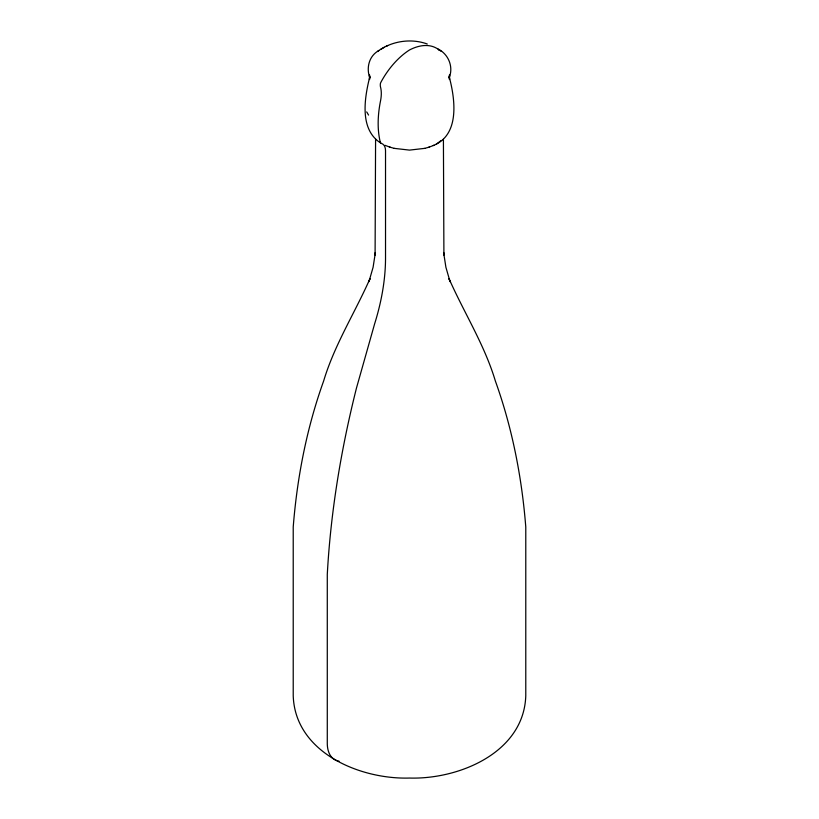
<?xml version="1.0" encoding="UTF-8"?>
<svg xmlns="http://www.w3.org/2000/svg" width="819" height="819" viewBox="0 0 819 819"><rect width="100%" height="100%" fill="white"/><g stroke="black" fill="none" stroke-linecap="round" stroke-linejoin="round"><path stroke-width="1.23" d="M369.738 77.529L369.502 79.535L369.502 74.918L369.85 77.928C366.052 67.905 369.021 55.743 379.033 50.471M369.85 76.525C364.506 97.768 358.988 129.904 381.275 143.366A14.855 8.579 -60 0 1 385.524 150.655L385.524 258.886A180.385 104.146 -60 0 1 374.652 323.751L356.47 388.063A805.671 465.151 -60 0 0 327.283 574.467L327.283 743.222A35.944 20.751 -60 0 0 339.046 761.189M439.015 142.271L440.817 140.714M380.978 49.191L384.357 47.267M377.508 51.484C391.554 41.042 410.79 38.043 427.272 44.001M437.213 143.417L438.851 142.332M436.394 143.949L437.029 143.612M386.118 46.376L387.858 45.495M433.2 145.547C460.196 134.961 455.139 98.894 449.15 76.525M433.998 145.291L428.972 147.185L429.463 147.021M424.774 148.362L429.525 147.021M424.826 148.352L409.5 150.112L394.174 148.352M389.475 147.021L394.226 148.362M389.537 147.021L390.028 147.185L385.114 145.342M380.303 142.23L379.811 140.151A102.058 58.927 -60 0 1 380.538 100.809A33.006 19.052 -60 0 0 380.538 87.09A10.667 6.153 -60 0 1 380.354 83.866L380.374 83.712A3.757 2.17 -60 0 1 380.978 82.125L382.35 79.648A58.395 33.712 -60 0 1 409.5 49.969A58.395 33.712 -60 0 1 436.65 48.29C448.157 53.255 453.859 66.4 449.15 77.928L449.498 74.918L449.498 79.535L449.262 77.529M439.967 50.471L441.492 51.484M366.697 111.906L368.56 115.08M438.646 50.205L438.626 50.082A3.757 2.17 -60 0 0 438.022 49.191M443.417 139.353L443.908 255.088L443.611 252.498L445.905 267.281L450.051 281.654L449.007 278.624C464.117 312.858 484.531 344.809 495.352 380.978C512.244 427.958 521.857 477.282 525.778 526.996L525.778 695.751C523.935 752.641 458.835 779.565 409.5 778.05C360.165 779.565 295.065 752.641 293.222 695.751L293.222 526.996C297.143 477.282 306.756 427.958 323.648 380.978C334.469 344.809 354.883 312.858 369.993 278.624L368.949 281.654L373.095 267.281L375.389 252.498L375.092 255.088L375.583 139.353M381.04 143.284A3.931 2.273 -60 0 1 380.303 142.24"/></g></svg>
